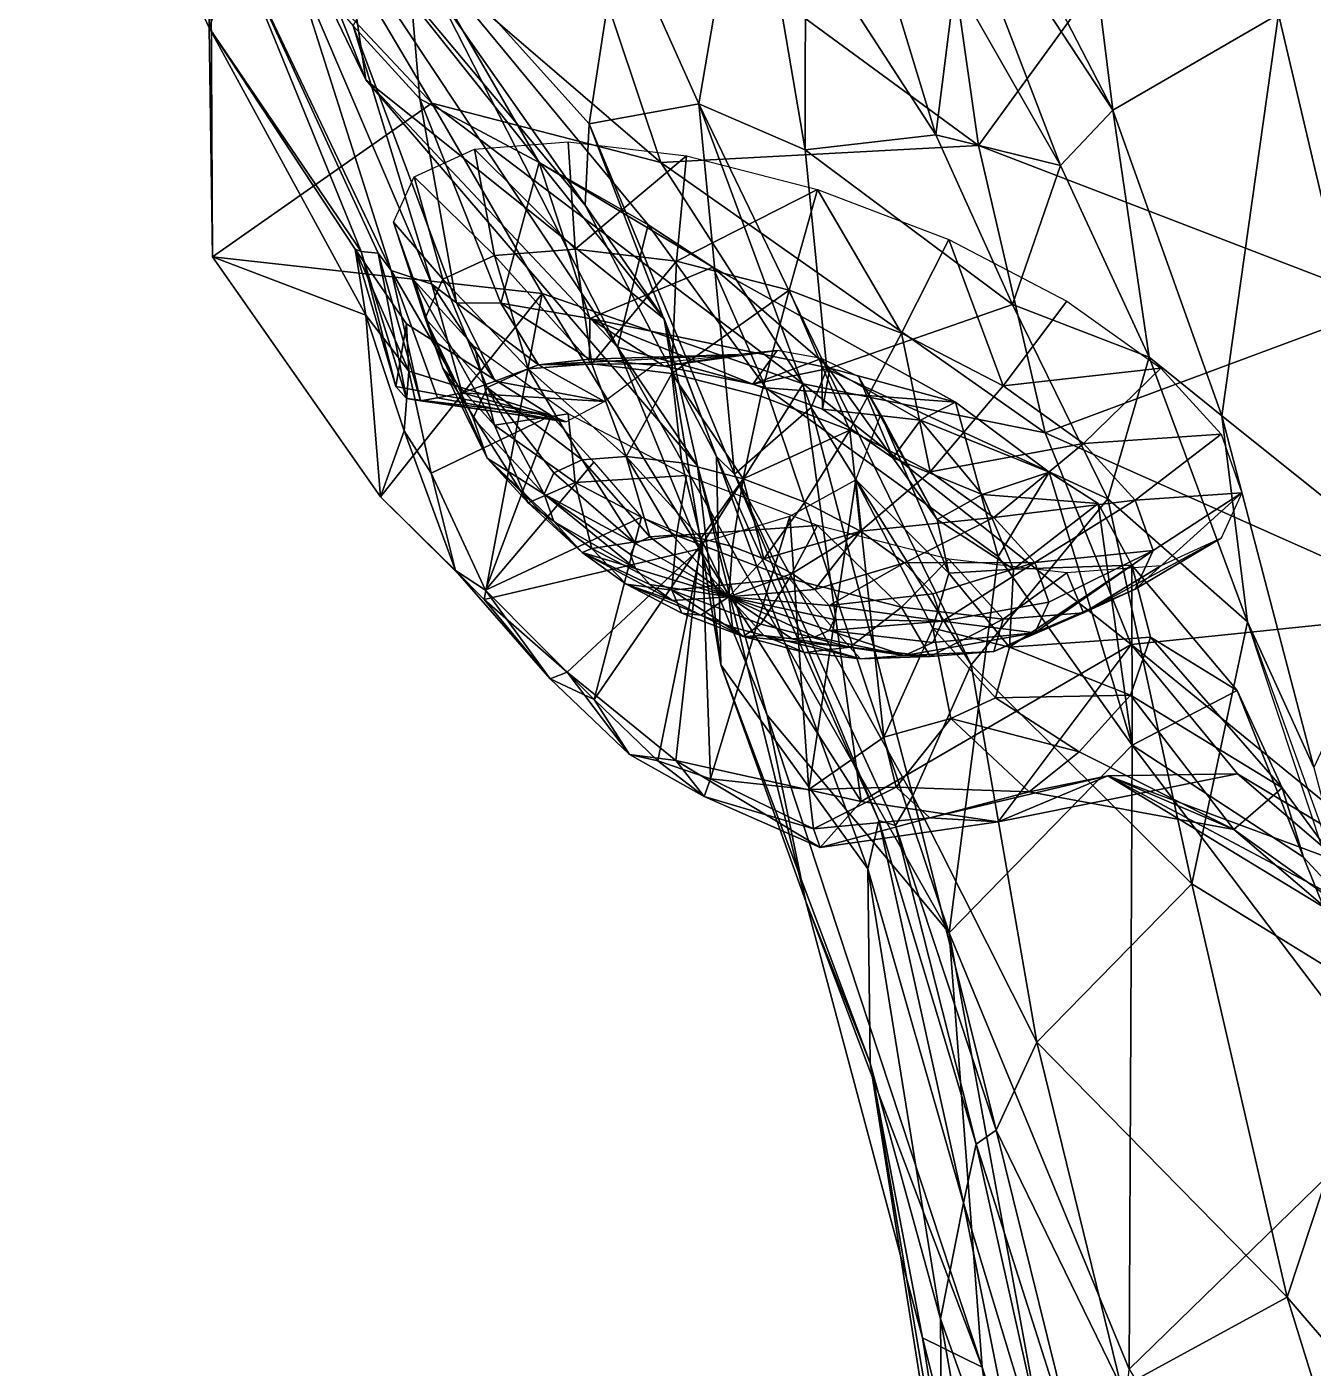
# Model space of a CAD drawing. Extents: x -0.2 to 0.2, y -0.75 to 0.89.
# Drawn here: x -0.0825 to -0.0275, y -0.6613 to -0.604 of the extents above; entities that cross this region are included whole.
import ezdxf

# ---------------------------------------------------------------- set-up
doc = ezdxf.new("R2010")
doc.units = 0
doc.layers.add('WOLF$LWO', color=1, linetype='CONTINUOUS')

msp = doc.modelspace()

# ---------------------------------------------------------------- linework, layer by layer
at = {"layer": 'WOLF$LWO'}
for points in [[(-0.077372, -0.582608, 0.746839), (-0.068006, -0.606268, 0.743496), (-0.076468, -0.588736, 0.760758)], [(-0.068006, -0.606268, 0.743496), (-0.077372, -0.582608, 0.746839), (-0.069067, -0.599161, 0.729957)], [(-0.073494, -0.600622, 0.798082), (-0.0747, -0.604051, 0.805339), (-0.082488, -0.587334, 0.809373)], [(-0.0747, -0.604051, 0.805339), (-0.074646, -0.597186, 0.833247), (-0.082488, -0.587334, 0.809373)], [(-0.076468, -0.588736, 0.760758), (-0.057266, -0.617695, 0.750511), (-0.066321, -0.599918, 0.775954)], [(-0.057266, -0.617695, 0.750511), (-0.076468, -0.588736, 0.760758), (-0.068006, -0.606268, 0.743496)], [(-0.043666, -0.596066, 0.664856), (-0.045306, -0.589759, 0.663799), (-0.036105, -0.607562, 0.663215)], [(-0.036105, -0.607562, 0.663215), (-0.045306, -0.589759, 0.663799), (-0.037568, -0.59574, 0.660207)], [(-0.044331, -0.591609, 0.877953), (-0.041838, -0.60908, 0.865542), (-0.028245, -0.590383, 0.882578)], [(-0.024221, -0.615855, 0.867676), (-0.028245, -0.590383, 0.882578), (-0.041838, -0.60908, 0.865542)], [(-0.028245, -0.590383, 0.882578), (-0.024221, -0.615855, 0.867676), (-0.011027, -0.592862, 0.886011)], [(-0.041838, -0.60908, 0.865542), (-0.044331, -0.591609, 0.877953), (-0.06015, -0.595627, 0.868235)], [(-0.074646, -0.597186, 0.833247), (-0.065189, -0.607272, 0.844766), (-0.072267, -0.595312, 0.857684)], [(-0.072267, -0.595312, 0.857684), (-0.055408, -0.6098, 0.856595), (-0.06015, -0.595627, 0.868235)], [(-0.072267, -0.595312, 0.857684), (-0.065189, -0.607272, 0.844766), (-0.055408, -0.6098, 0.856595)], [(-0.057177, -0.59972, 0.691703), (-0.058474, -0.608157, 0.701063), (-0.07023, -0.595077, 0.717136)], [(-0.069067, -0.599161, 0.729957), (-0.07023, -0.595077, 0.717136), (-0.058646, -0.611618, 0.715537)], [(-0.058474, -0.608157, 0.701063), (-0.058646, -0.611618, 0.715537), (-0.07023, -0.595077, 0.717136)], [(-0.051678, -0.594982, 0.677643), (-0.053791, -0.607296, 0.683989), (-0.057177, -0.59972, 0.691703)], [(-0.049239, -0.609258, 0.675457), (-0.053791, -0.607296, 0.683989), (-0.051678, -0.594982, 0.677643)], [(-0.049224, -0.600014, 0.673196), (-0.049239, -0.609258, 0.675457), (-0.051678, -0.594982, 0.677643)], [(-0.06015, -0.595627, 0.868235), (-0.055408, -0.6098, 0.856595), (-0.041838, -0.60908, 0.865542)], [(-0.036105, -0.607562, 0.663215), (-0.037568, -0.59574, 0.660207), (-0.029025, -0.603466, 0.658224)], [(-0.036105, -0.607562, 0.663215), (-0.038346, -0.609935, 0.668705), (-0.043666, -0.596066, 0.664856)], [(-0.042834, -0.602047, 0.66711), (-0.043666, -0.596066, 0.664856), (-0.038346, -0.609935, 0.668705)], [(-0.0747, -0.604051, 0.805339), (-0.074562, -0.613832, 0.818673), (-0.074646, -0.597186, 0.833247)], [(-0.074562, -0.613832, 0.818673), (-0.065189, -0.607272, 0.844766), (-0.074646, -0.597186, 0.833247)], [(-0.069067, -0.599161, 0.729957), (-0.055262, -0.616478, 0.726831), (-0.068006, -0.606268, 0.743496)], [(-0.058646, -0.611618, 0.715537), (-0.055262, -0.616478, 0.726831), (-0.069067, -0.599161, 0.729957)], [(-0.065708, -0.607079, 0.782267), (-0.06855, -0.603962, 0.786364), (-0.066321, -0.599918, 0.775954)], [(-0.057266, -0.617695, 0.750511), (-0.055952, -0.612458, 0.771214), (-0.066321, -0.599918, 0.775954)], [(-0.060607, -0.609806, 0.778553), (-0.066321, -0.599918, 0.775954), (-0.055952, -0.612458, 0.771214)], [(-0.060607, -0.609806, 0.778553), (-0.065708, -0.607079, 0.782267), (-0.066321, -0.599918, 0.775954)], [(-0.053791, -0.607296, 0.683989), (-0.058474, -0.608157, 0.701063), (-0.057177, -0.59972, 0.691703)], [(-0.049224, -0.600014, 0.673196), (-0.046462, -0.599397, 0.669994), (-0.04366, -0.608617, 0.672404)], [(-0.042834, -0.602047, 0.66711), (-0.04366, -0.608617, 0.672404), (-0.046462, -0.599397, 0.669994)], [(-0.04366, -0.608617, 0.672404), (-0.049239, -0.609258, 0.675457), (-0.049224, -0.600014, 0.673196)], [(-0.06821, -0.6136, 0.798592), (-0.0747, -0.604051, 0.805339), (-0.073494, -0.600622, 0.798082)], [(-0.066928, -0.614409, 0.793438), (-0.073494, -0.600622, 0.798082), (-0.071231, -0.600879, 0.791382)], [(-0.066928, -0.614409, 0.793438), (-0.067479, -0.613679, 0.796079), (-0.073494, -0.600622, 0.798082)], [(-0.067479, -0.613679, 0.796079), (-0.06821, -0.6136, 0.798592), (-0.073494, -0.600622, 0.798082)], [(-0.065187, -0.615003, 0.790996), (-0.071231, -0.600879, 0.791382), (-0.06855, -0.603962, 0.786364)], [(-0.065187, -0.615003, 0.790996), (-0.066928, -0.614409, 0.793438), (-0.071231, -0.600879, 0.791382)], [(-0.042834, -0.602047, 0.66711), (-0.038346, -0.609935, 0.668705), (-0.04366, -0.608617, 0.672404)], [(-0.029025, -0.603466, 0.658224), (-0.023092, -0.602562, 0.656751), (-0.023493, -0.626989, 0.656845)], [(-0.036105, -0.607562, 0.663215), (-0.029025, -0.603466, 0.658224), (-0.031446, -0.620619, 0.663731)], [(-0.023493, -0.626989, 0.656845), (-0.031446, -0.620619, 0.663731), (-0.029025, -0.603466, 0.658224)], [(-0.06821, -0.6136, 0.798592), (-0.068468, -0.613509, 0.80161), (-0.0747, -0.604051, 0.805339)], [(-0.068468, -0.613509, 0.80161), (-0.068012, -0.616328, 0.804642), (-0.0747, -0.604051, 0.805339)], [(-0.068012, -0.616328, 0.804642), (-0.074562, -0.613832, 0.818673), (-0.0747, -0.604051, 0.805339)], [(-0.064142, -0.615794, 0.78805), (-0.06855, -0.603962, 0.786364), (-0.065708, -0.607079, 0.782267)], [(-0.064142, -0.615794, 0.78805), (-0.065187, -0.615003, 0.790996), (-0.06855, -0.603962, 0.786364)], [(-0.068006, -0.606268, 0.743496), (-0.053839, -0.622755, 0.73606), (-0.057266, -0.617695, 0.750511)], [(-0.053839, -0.622755, 0.73606), (-0.068006, -0.606268, 0.743496), (-0.055262, -0.616478, 0.726831)], [(-0.065189, -0.607272, 0.844766), (-0.074562, -0.613832, 0.818673), (-0.060478, -0.6154, 0.838748)], [(-0.062249, -0.615806, 0.78506), (-0.065708, -0.607079, 0.782267), (-0.060607, -0.609806, 0.778553)], [(-0.062249, -0.615806, 0.78506), (-0.064142, -0.615794, 0.78805), (-0.065708, -0.607079, 0.782267)], [(-0.065189, -0.607272, 0.844766), (-0.060478, -0.6154, 0.838748), (-0.049326, -0.61925, 0.84453)], [(-0.065189, -0.607272, 0.844766), (-0.049326, -0.61925, 0.84453), (-0.055408, -0.6098, 0.856595)], [(-0.058474, -0.608157, 0.701063), (-0.053791, -0.607296, 0.683989), (-0.052267, -0.623114, 0.690822)], [(-0.052267, -0.623114, 0.690822), (-0.053791, -0.607296, 0.683989), (-0.048985, -0.620275, 0.682075)], [(-0.053791, -0.607296, 0.683989), (-0.048326, -0.618632, 0.674039), (-0.048985, -0.620275, 0.682075)], [(-0.053791, -0.607296, 0.683989), (-0.049239, -0.609258, 0.675457), (-0.048326, -0.618632, 0.674039)], [(-0.038346, -0.609935, 0.668705), (-0.036105, -0.607562, 0.663215), (-0.034551, -0.618124, 0.668814)], [(-0.031446, -0.620619, 0.663731), (-0.034551, -0.618124, 0.668814), (-0.036105, -0.607562, 0.663215)], [(-0.058646, -0.611618, 0.715537), (-0.058474, -0.608157, 0.701063), (-0.05303, -0.62236, 0.705512)], [(-0.05303, -0.62236, 0.705512), (-0.058474, -0.608157, 0.701063), (-0.052267, -0.623114, 0.690822)], [(-0.05936, -0.608925, 0.786447), (-0.059068, -0.613511, 0.786966), (-0.063368, -0.609233, 0.790894)], [(-0.059068, -0.613511, 0.786966), (-0.05936, -0.608925, 0.786447), (-0.05431, -0.609517, 0.783272)], [(-0.038987, -0.621354, 0.852587), (-0.041838, -0.60908, 0.865542), (-0.055408, -0.6098, 0.856595)], [(-0.049239, -0.609258, 0.675457), (-0.04366, -0.608617, 0.672404), (-0.040384, -0.615874, 0.670245)], [(-0.038346, -0.609935, 0.668705), (-0.040384, -0.615874, 0.670245), (-0.04366, -0.608617, 0.672404)], [(-0.041838, -0.60908, 0.865542), (-0.038987, -0.621354, 0.852587), (-0.024221, -0.615855, 0.867676)], [(-0.063368, -0.609233, 0.790894), (-0.062507, -0.613776, 0.790782), (-0.065941, -0.610412, 0.796178)], [(-0.062507, -0.613776, 0.790782), (-0.063368, -0.609233, 0.790894), (-0.059068, -0.613511, 0.786966)], [(-0.054734, -0.61402, 0.784242), (-0.059068, -0.613511, 0.786966), (-0.05431, -0.609517, 0.783272)], [(-0.05431, -0.609517, 0.783272), (-0.048712, -0.610953, 0.781681), (-0.054734, -0.61402, 0.784242)], [(-0.048326, -0.618632, 0.674039), (-0.049239, -0.609258, 0.675457), (-0.040384, -0.615874, 0.670245)], [(-0.058444, -0.616464, 0.782974), (-0.062249, -0.615806, 0.78506), (-0.060607, -0.609806, 0.778553)], [(-0.058444, -0.616464, 0.782974), (-0.060607, -0.609806, 0.778553), (-0.053195, -0.614269, 0.774567)], [(-0.053195, -0.614269, 0.774567), (-0.060607, -0.609806, 0.778553), (-0.055952, -0.612458, 0.771214)], [(-0.055408, -0.6098, 0.856595), (-0.049326, -0.61925, 0.84453), (-0.038987, -0.621354, 0.852587)], [(-0.038346, -0.609935, 0.668705), (-0.034551, -0.618124, 0.668814), (-0.040384, -0.615874, 0.670245)], [(-0.065941, -0.610412, 0.796178), (-0.064715, -0.614788, 0.795316), (-0.066828, -0.612347, 0.801782)], [(-0.064715, -0.614788, 0.795316), (-0.065941, -0.610412, 0.796178), (-0.062507, -0.613776, 0.790782)], [(-0.04993, -0.615252, 0.782876), (-0.054734, -0.61402, 0.784242), (-0.048712, -0.610953, 0.781681)], [(-0.04993, -0.615252, 0.782876), (-0.048712, -0.610953, 0.781681), (-0.045127, -0.617087, 0.783003)], [(-0.043114, -0.613092, 0.781828), (-0.045127, -0.617087, 0.783003), (-0.048712, -0.610953, 0.781681)], [(-0.055262, -0.616478, 0.726831), (-0.058646, -0.611618, 0.715537), (-0.05303, -0.62236, 0.705512)], [(-0.065476, -0.616448, 0.800125), (-0.064715, -0.618594, 0.804738), (-0.066828, -0.612347, 0.801782)], [(-0.064715, -0.618594, 0.804738), (-0.065941, -0.614848, 0.807157), (-0.066828, -0.612347, 0.801782)], [(-0.065476, -0.616448, 0.800125), (-0.066828, -0.612347, 0.801782), (-0.064715, -0.614788, 0.795316)], [(-0.057266, -0.617695, 0.750511), (-0.05093, -0.619422, 0.765003), (-0.055952, -0.612458, 0.771214)], [(-0.055952, -0.612458, 0.771214), (-0.05093, -0.619422, 0.765003), (-0.053195, -0.614269, 0.774567)], [(-0.045127, -0.617087, 0.783003), (-0.043114, -0.613092, 0.781828), (-0.040793, -0.619345, 0.784609)], [(-0.038064, -0.615724, 0.7837), (-0.040793, -0.619345, 0.784609), (-0.043114, -0.613092, 0.781828)], [(-0.066728, -0.619366, 0.79912), (-0.068468, -0.613509, 0.80161), (-0.06821, -0.6136, 0.798592)], [(-0.066728, -0.619366, 0.79912), (-0.066272, -0.616701, 0.802153), (-0.068468, -0.613509, 0.80161)], [(-0.066272, -0.616701, 0.802153), (-0.066173, -0.618719, 0.803065), (-0.068468, -0.613509, 0.80161)], [(-0.066173, -0.618719, 0.803065), (-0.068012, -0.616328, 0.804642), (-0.068468, -0.613509, 0.80161)], [(-0.066274, -0.61989, 0.797387), (-0.06821, -0.6136, 0.798592), (-0.067479, -0.613679, 0.796079)], [(-0.066274, -0.61989, 0.797387), (-0.066728, -0.619366, 0.79912), (-0.06821, -0.6136, 0.798592)], [(-0.059068, -0.613511, 0.786966), (-0.058362, -0.618407, 0.787987), (-0.062507, -0.613776, 0.790782)], [(-0.058362, -0.618407, 0.787987), (-0.059068, -0.613511, 0.786966), (-0.054734, -0.61402, 0.784242)], [(-0.074562, -0.613832, 0.818673), (-0.068012, -0.616328, 0.804642), (-0.067381, -0.624078, 0.819697)], [(-0.067381, -0.624078, 0.819697), (-0.060478, -0.6154, 0.838748), (-0.074562, -0.613832, 0.818673)], [(-0.065678, -0.619983, 0.795781), (-0.067479, -0.613679, 0.796079), (-0.066928, -0.614409, 0.793438)], [(-0.065678, -0.619983, 0.795781), (-0.066274, -0.61989, 0.797387), (-0.067479, -0.613679, 0.796079)], [(-0.062507, -0.613776, 0.790782), (-0.061082, -0.618616, 0.791005), (-0.064715, -0.614788, 0.795316)], [(-0.061082, -0.618616, 0.791005), (-0.062507, -0.613776, 0.790782), (-0.058362, -0.618407, 0.787987)], [(-0.054935, -0.618809, 0.785832), (-0.058362, -0.618407, 0.787987), (-0.054734, -0.61402, 0.784242)], [(-0.054935, -0.618809, 0.785832), (-0.054734, -0.61402, 0.784242), (-0.04993, -0.615252, 0.782876)], [(-0.063895, -0.619648, 0.793244), (-0.066928, -0.614409, 0.793438), (-0.065187, -0.615003, 0.790996)], [(-0.063895, -0.619648, 0.793244), (-0.064946, -0.619851, 0.794565), (-0.066928, -0.614409, 0.793438)], [(-0.064946, -0.619851, 0.794565), (-0.065678, -0.619983, 0.795781), (-0.066928, -0.614409, 0.793438)], [(-0.064715, -0.614788, 0.795316), (-0.062829, -0.619416, 0.794592), (-0.065476, -0.616448, 0.800125)], [(-0.062829, -0.619416, 0.794592), (-0.064715, -0.614788, 0.795316), (-0.061082, -0.618616, 0.791005)], [(-0.048194, -0.618585, 0.780861), (-0.058444, -0.616464, 0.782974), (-0.053195, -0.614269, 0.774567)], [(-0.053195, -0.614269, 0.774567), (-0.04282, -0.620044, 0.773078), (-0.048194, -0.618585, 0.780861)], [(-0.04282, -0.620044, 0.773078), (-0.053195, -0.614269, 0.774567), (-0.05093, -0.619422, 0.765003)], [(-0.064715, -0.618594, 0.804738), (-0.062507, -0.621016, 0.808702), (-0.065941, -0.614848, 0.807157)], [(-0.062507, -0.621016, 0.808702), (-0.063368, -0.61767, 0.811777), (-0.065941, -0.614848, 0.807157)], [(-0.062481, -0.619138, 0.791657), (-0.065187, -0.615003, 0.790996), (-0.064142, -0.615794, 0.78805)], [(-0.062481, -0.619138, 0.791657), (-0.063895, -0.619648, 0.793244), (-0.065187, -0.615003, 0.790996)], [(-0.051135, -0.619784, 0.784752), (-0.054935, -0.618809, 0.785832), (-0.04993, -0.615252, 0.782876)], [(-0.051135, -0.619784, 0.784752), (-0.04993, -0.615252, 0.782876), (-0.047336, -0.621235, 0.784852)], [(-0.045127, -0.617087, 0.783003), (-0.047336, -0.621235, 0.784852), (-0.04993, -0.615252, 0.782876)], [(-0.062958, -0.628474, 0.817815), (-0.060478, -0.6154, 0.838748), (-0.067381, -0.624078, 0.819697)], [(-0.060633, -0.618445, 0.790153), (-0.064142, -0.615794, 0.78805), (-0.062249, -0.615806, 0.78506)], [(-0.060633, -0.618445, 0.790153), (-0.062481, -0.619138, 0.791657), (-0.064142, -0.615794, 0.78805)], [(-0.060478, -0.6154, 0.838748), (-0.062958, -0.628474, 0.817815), (-0.053759, -0.626309, 0.831062)], [(-0.058449, -0.618197, 0.788888), (-0.062249, -0.615806, 0.78506), (-0.058444, -0.616464, 0.782974)], [(-0.058449, -0.618197, 0.788888), (-0.060633, -0.618445, 0.790153), (-0.062249, -0.615806, 0.78506)], [(-0.060478, -0.6154, 0.838748), (-0.053759, -0.626309, 0.831062), (-0.049326, -0.61925, 0.84453)], [(-0.036314, -0.624163, 0.671471), (-0.048326, -0.618632, 0.674039), (-0.040384, -0.615874, 0.670245)], [(-0.040793, -0.619345, 0.784609), (-0.038064, -0.615724, 0.7837), (-0.034056, -0.618591, 0.787113)], [(-0.034551, -0.618124, 0.668814), (-0.036314, -0.624163, 0.671471), (-0.040384, -0.615874, 0.670245)], [(-0.021818, -0.629003, 0.851428), (-0.024221, -0.615855, 0.867676), (-0.038987, -0.621354, 0.852587)], [(-0.066367, -0.621263, 0.80466), (-0.067381, -0.624078, 0.819697), (-0.068012, -0.616328, 0.804642)], [(-0.068012, -0.616328, 0.804642), (-0.066173, -0.618719, 0.803065), (-0.066367, -0.621263, 0.80466)], [(-0.06343, -0.62073, 0.798395), (-0.062829, -0.622427, 0.802043), (-0.065476, -0.616448, 0.800125)], [(-0.062829, -0.622427, 0.802043), (-0.064715, -0.618594, 0.804738), (-0.065476, -0.616448, 0.800125)], [(-0.06343, -0.62073, 0.798395), (-0.065476, -0.616448, 0.800125), (-0.062829, -0.619416, 0.794592)], [(-0.055272, -0.618503, 0.788033), (-0.058449, -0.618197, 0.788888), (-0.058444, -0.616464, 0.782974)], [(-0.051482, -0.619277, 0.787545), (-0.058444, -0.616464, 0.782974), (-0.048194, -0.618585, 0.780861)], [(-0.051482, -0.619277, 0.787545), (-0.055272, -0.618503, 0.788033), (-0.058444, -0.616464, 0.782974)], [(-0.053839, -0.622755, 0.73606), (-0.055262, -0.616478, 0.726831), (-0.052846, -0.631255, 0.717954)], [(-0.052846, -0.631255, 0.717954), (-0.055262, -0.616478, 0.726831), (-0.05303, -0.62236, 0.705512)], [(-0.066272, -0.616701, 0.802153), (-0.066728, -0.619366, 0.79912), (-0.060098, -0.620615, 0.798668)], [(-0.066173, -0.618719, 0.803065), (-0.066272, -0.616701, 0.802153), (-0.060098, -0.620615, 0.798668)], [(-0.047336, -0.621235, 0.784852), (-0.045127, -0.617087, 0.783003), (-0.043908, -0.623021, 0.786123)], [(-0.040793, -0.619345, 0.784609), (-0.043908, -0.623021, 0.786123), (-0.045127, -0.617087, 0.783003)], [(-0.063368, -0.61767, 0.811777), (-0.062507, -0.621016, 0.808702), (-0.05936, -0.620538, 0.81519)], [(-0.055626, -0.618394, 0.794454), (-0.060633, -0.618445, 0.790153), (-0.0521, -0.61801, 0.794234)], [(-0.060633, -0.618445, 0.790153), (-0.058449, -0.618197, 0.788888), (-0.0521, -0.61801, 0.794234)], [(-0.058449, -0.618197, 0.788888), (-0.055272, -0.618503, 0.788033), (-0.0521, -0.61801, 0.794234)], [(-0.05093, -0.619422, 0.765003), (-0.057266, -0.617695, 0.750511), (-0.0431, -0.642705, 0.75507)], [(-0.057266, -0.617695, 0.750511), (-0.050868, -0.633416, 0.74244), (-0.0431, -0.642705, 0.75507)], [(-0.050868, -0.633416, 0.74244), (-0.057266, -0.617695, 0.750511), (-0.053839, -0.622755, 0.73606)], [(-0.055272, -0.618503, 0.788033), (-0.051482, -0.619277, 0.787545), (-0.050438, -0.617839, 0.794173)], [(-0.050438, -0.617839, 0.794173), (-0.0521, -0.61801, 0.794234), (-0.055272, -0.618503, 0.788033)], [(-0.048553, -0.618177, 0.794311), (-0.050438, -0.617839, 0.794173), (-0.051482, -0.619277, 0.787545)], [(-0.051482, -0.619277, 0.787545), (-0.048508, -0.620339, 0.787264), (-0.048553, -0.618177, 0.794311)], [(-0.046946, -0.618955, 0.794646), (-0.048553, -0.618177, 0.794311), (-0.0455, -0.622421, 0.787827)], [(-0.048508, -0.620339, 0.787264), (-0.0455, -0.622421, 0.787827), (-0.048553, -0.618177, 0.794311)], [(-0.034551, -0.618124, 0.668814), (-0.030349, -0.629425, 0.669174), (-0.036314, -0.624163, 0.671471)], [(-0.034551, -0.618124, 0.668814), (-0.031446, -0.620619, 0.663731), (-0.030349, -0.629425, 0.669174)], [(-0.065216, -0.623067, 0.802378), (-0.066367, -0.621263, 0.80466), (-0.066173, -0.618719, 0.803065)], [(-0.065216, -0.623067, 0.802378), (-0.066173, -0.618719, 0.803065), (-0.060098, -0.620615, 0.798668)], [(-0.062829, -0.622427, 0.802043), (-0.061082, -0.624343, 0.805179), (-0.064715, -0.618594, 0.804738)], [(-0.061082, -0.624343, 0.805179), (-0.062507, -0.621016, 0.808702), (-0.064715, -0.618594, 0.804738)], [(-0.061082, -0.618616, 0.791005), (-0.058771, -0.622504, 0.791974), (-0.062829, -0.619416, 0.794592)], [(-0.062481, -0.619138, 0.791657), (-0.060633, -0.618445, 0.790153), (-0.05781, -0.620018, 0.795139)], [(-0.058362, -0.618407, 0.787987), (-0.056889, -0.622359, 0.789885), (-0.061082, -0.618616, 0.791005)], [(-0.058771, -0.622504, 0.791974), (-0.061082, -0.618616, 0.791005), (-0.056889, -0.622359, 0.789885)], [(-0.055626, -0.618394, 0.794454), (-0.05781, -0.620018, 0.795139), (-0.060633, -0.618445, 0.790153)], [(-0.056889, -0.622359, 0.789885), (-0.058362, -0.618407, 0.787987), (-0.054935, -0.618809, 0.785832)], [(-0.054517, -0.622637, 0.788394), (-0.056889, -0.622359, 0.789885), (-0.054935, -0.618809, 0.785832)], [(-0.051135, -0.619784, 0.784752), (-0.051888, -0.623312, 0.787647), (-0.054935, -0.618809, 0.785832)], [(-0.054517, -0.622637, 0.788394), (-0.054935, -0.618809, 0.785832), (-0.051888, -0.623312, 0.787647)], [(-0.048508, -0.620339, 0.787264), (-0.051482, -0.619277, 0.787545), (-0.048194, -0.618585, 0.780861)], [(-0.048326, -0.618632, 0.674039), (-0.042155, -0.631259, 0.673945), (-0.048985, -0.620275, 0.682075)], [(-0.048194, -0.618585, 0.780861), (-0.044315, -0.620814, 0.781267), (-0.048508, -0.620339, 0.787264)], [(-0.036314, -0.624163, 0.671471), (-0.042155, -0.631259, 0.673945), (-0.048326, -0.618632, 0.674039)], [(-0.044315, -0.620814, 0.781267), (-0.048194, -0.618585, 0.780861), (-0.04282, -0.620044, 0.773078)], [(-0.037354, -0.621806, 0.787538), (-0.040793, -0.619345, 0.784609), (-0.034056, -0.618591, 0.787113)], [(-0.037354, -0.621806, 0.787538), (-0.034056, -0.618591, 0.787113), (-0.031483, -0.621413, 0.791733)], [(-0.066728, -0.619366, 0.79912), (-0.066274, -0.61989, 0.797387), (-0.060098, -0.620615, 0.798668)], [(-0.063895, -0.619648, 0.793244), (-0.062481, -0.619138, 0.791657), (-0.05781, -0.620018, 0.795139)], [(-0.046852, -0.637096, 0.822982), (-0.049326, -0.61925, 0.84453), (-0.053759, -0.626309, 0.831062)], [(-0.035322, -0.630397, 0.838171), (-0.038987, -0.621354, 0.852587), (-0.049326, -0.61925, 0.84453)], [(-0.049326, -0.61925, 0.84453), (-0.046852, -0.637096, 0.822982), (-0.035322, -0.630397, 0.838171)], [(-0.046011, -0.62056, 0.795435), (-0.046946, -0.618955, 0.794646), (-0.043602, -0.625051, 0.790801)], [(-0.0455, -0.622421, 0.787827), (-0.043602, -0.625051, 0.790801), (-0.046946, -0.618955, 0.794646)], [(-0.043908, -0.623021, 0.786123), (-0.040793, -0.619345, 0.784609), (-0.037354, -0.621806, 0.787538)], [(-0.060098, -0.620615, 0.798668), (-0.066274, -0.61989, 0.797387), (-0.059453, -0.620878, 0.796646)], [(-0.066274, -0.61989, 0.797387), (-0.065678, -0.619983, 0.795781), (-0.059453, -0.620878, 0.796646)], [(-0.065678, -0.619983, 0.795781), (-0.064946, -0.619851, 0.794565), (-0.059453, -0.620878, 0.796646)], [(-0.064946, -0.619851, 0.794565), (-0.063895, -0.619648, 0.793244), (-0.059453, -0.620878, 0.796646)], [(-0.05781, -0.620018, 0.795139), (-0.059453, -0.620878, 0.796646), (-0.063895, -0.619648, 0.793244)], [(-0.060396, -0.623966, 0.797088), (-0.06343, -0.62073, 0.798395), (-0.062829, -0.619416, 0.794592)], [(-0.05998, -0.623057, 0.794456), (-0.062829, -0.619416, 0.794592), (-0.058771, -0.622504, 0.791974)], [(-0.05998, -0.623057, 0.794456), (-0.060396, -0.623966, 0.797088), (-0.062829, -0.619416, 0.794592)], [(-0.051888, -0.623312, 0.787647), (-0.051135, -0.619784, 0.784752), (-0.047336, -0.621235, 0.784852)], [(-0.05093, -0.619422, 0.765003), (-0.0431, -0.642705, 0.75507), (-0.041006, -0.626632, 0.767664)], [(-0.05093, -0.619422, 0.765003), (-0.041006, -0.626632, 0.767664), (-0.04282, -0.620044, 0.773078)], [(-0.059068, -0.623476, 0.811631), (-0.05936, -0.620538, 0.81519), (-0.062507, -0.621016, 0.808702)], [(-0.05936, -0.620538, 0.81519), (-0.059068, -0.623476, 0.811631), (-0.05431, -0.623169, 0.817062)], [(-0.044647, -0.636858, 0.673965), (-0.052267, -0.623114, 0.690822), (-0.048985, -0.620275, 0.682075)], [(-0.042155, -0.631259, 0.673945), (-0.044647, -0.636858, 0.673965), (-0.048985, -0.620275, 0.682075)], [(-0.0455, -0.622421, 0.787827), (-0.048508, -0.620339, 0.787264), (-0.044315, -0.620814, 0.781267)], [(-0.04282, -0.620044, 0.773078), (-0.038826, -0.623024, 0.77546), (-0.044315, -0.620814, 0.781267)], [(-0.038826, -0.623024, 0.77546), (-0.04282, -0.620044, 0.773078), (-0.041006, -0.626632, 0.767664)], [(-0.062895, -0.628068, 0.802258), (-0.065216, -0.623067, 0.802378), (-0.060098, -0.620615, 0.798668)], [(-0.06343, -0.62073, 0.798395), (-0.060396, -0.623966, 0.797088), (-0.062829, -0.622427, 0.802043)], [(-0.058266, -0.622607, 0.799598), (-0.062895, -0.628068, 0.802258), (-0.060098, -0.620615, 0.798668)], [(-0.062507, -0.621016, 0.808702), (-0.061082, -0.624343, 0.805179), (-0.059068, -0.623476, 0.811631)], [(-0.047082, -0.623364, 0.796703), (-0.046011, -0.62056, 0.795435), (-0.043104, -0.627343, 0.793053)], [(-0.043602, -0.625051, 0.790801), (-0.043104, -0.627343, 0.793053), (-0.046011, -0.62056, 0.795435)], [(-0.044315, -0.620814, 0.781267), (-0.041686, -0.623991, 0.783507), (-0.0455, -0.622421, 0.787827)], [(-0.041686, -0.623991, 0.783507), (-0.044315, -0.620814, 0.781267), (-0.038826, -0.623024, 0.77546)], [(-0.031446, -0.620619, 0.663731), (-0.023493, -0.626989, 0.656845), (-0.027512, -0.63564, 0.663861)], [(-0.027512, -0.63564, 0.663861), (-0.030349, -0.629425, 0.669174), (-0.031446, -0.620619, 0.663731)], [(-0.064183, -0.627227, 0.804216), (-0.067381, -0.624078, 0.819697), (-0.066367, -0.621263, 0.80466)], [(-0.066367, -0.621263, 0.80466), (-0.065216, -0.623067, 0.802378), (-0.064183, -0.627227, 0.804216)], [(-0.049259, -0.624316, 0.787716), (-0.051888, -0.623312, 0.787647), (-0.047336, -0.621235, 0.784852)], [(-0.049259, -0.624316, 0.787716), (-0.047336, -0.621235, 0.784852), (-0.046887, -0.625552, 0.788595)], [(-0.043908, -0.623021, 0.786123), (-0.046887, -0.625552, 0.788595), (-0.047336, -0.621235, 0.784852)], [(-0.038987, -0.621354, 0.852587), (-0.035322, -0.630397, 0.838171), (-0.021818, -0.629003, 0.851428)], [(-0.035146, -0.624228, 0.791502), (-0.037354, -0.621806, 0.787538), (-0.031483, -0.621413, 0.791733)], [(-0.035146, -0.624228, 0.791502), (-0.031483, -0.621413, 0.791733), (-0.030596, -0.623914, 0.797109)], [(-0.041188, -0.624967, 0.788439), (-0.043908, -0.623021, 0.786123), (-0.037354, -0.621806, 0.787538)], [(-0.041188, -0.624967, 0.788439), (-0.037354, -0.621806, 0.787538), (-0.035146, -0.624228, 0.791502)], [(-0.058266, -0.622607, 0.799598), (-0.05624, -0.624955, 0.799993), (-0.062895, -0.628068, 0.802258)], [(-0.05998, -0.625141, 0.799612), (-0.062829, -0.622427, 0.802043), (-0.060396, -0.623966, 0.797088)], [(-0.05998, -0.625141, 0.799612), (-0.058771, -0.626466, 0.801782), (-0.062829, -0.622427, 0.802043)], [(-0.058771, -0.626466, 0.801782), (-0.061082, -0.624343, 0.805179), (-0.062829, -0.622427, 0.802043)], [(-0.056489, -0.626082, 0.7947), (-0.05998, -0.623057, 0.794456), (-0.058771, -0.622504, 0.791974)], [(-0.055872, -0.625799, 0.793431), (-0.058771, -0.622504, 0.791974), (-0.056889, -0.622359, 0.789885)], [(-0.055872, -0.625799, 0.793431), (-0.056489, -0.626082, 0.7947), (-0.058771, -0.622504, 0.791974)], [(-0.054517, -0.622637, 0.788394), (-0.053697, -0.625867, 0.791601), (-0.056889, -0.622359, 0.789885)], [(-0.05491, -0.625725, 0.792363), (-0.056889, -0.622359, 0.789885), (-0.053697, -0.625867, 0.791601)], [(-0.05491, -0.625725, 0.792363), (-0.055872, -0.625799, 0.793431), (-0.056889, -0.622359, 0.789885)], [(-0.054517, -0.622637, 0.788394), (-0.051888, -0.623312, 0.787647), (-0.053697, -0.625867, 0.791601)], [(-0.053839, -0.622755, 0.73606), (-0.052846, -0.631255, 0.717954), (-0.049221, -0.641366, 0.72421)], [(-0.053839, -0.622755, 0.73606), (-0.049221, -0.641366, 0.72421), (-0.050868, -0.633416, 0.74244)], [(-0.04657, -0.639976, 0.698128), (-0.052846, -0.631255, 0.717954), (-0.05303, -0.62236, 0.705512)], [(-0.046091, -0.637904, 0.691291), (-0.05303, -0.62236, 0.705512), (-0.052267, -0.623114, 0.690822)], [(-0.046091, -0.637904, 0.691291), (-0.04657, -0.639976, 0.698128), (-0.05303, -0.62236, 0.705512)], [(-0.043602, -0.625051, 0.790801), (-0.0455, -0.622421, 0.787827), (-0.041686, -0.623991, 0.783507)], [(-0.062895, -0.628068, 0.802258), (-0.064183, -0.627227, 0.804216), (-0.065216, -0.623067, 0.802378)], [(-0.05998, -0.623057, 0.794456), (-0.056489, -0.626082, 0.7947), (-0.060396, -0.623966, 0.797088)], [(-0.054734, -0.625735, 0.813237), (-0.05431, -0.623169, 0.817062), (-0.059068, -0.623476, 0.811631)], [(-0.05431, -0.623169, 0.817062), (-0.054734, -0.625735, 0.813237), (-0.048712, -0.625308, 0.81721)], [(-0.052353, -0.626212, 0.791219), (-0.053697, -0.625867, 0.791601), (-0.051888, -0.623312, 0.787647)], [(-0.052353, -0.626212, 0.791219), (-0.051888, -0.623312, 0.787647), (-0.051009, -0.626726, 0.791255)], [(-0.045392, -0.638129, 0.681588), (-0.046091, -0.637904, 0.691291), (-0.052267, -0.623114, 0.690822)], [(-0.044647, -0.636858, 0.673965), (-0.045392, -0.638129, 0.681588), (-0.052267, -0.623114, 0.690822)], [(-0.049259, -0.624316, 0.787716), (-0.051009, -0.626726, 0.791255), (-0.051888, -0.623312, 0.787647)], [(-0.049902, -0.624916, 0.798755), (-0.047082, -0.623364, 0.796703), (-0.049092, -0.63659, 0.802284)], [(-0.045883, -0.634352, 0.79822), (-0.049092, -0.63659, 0.802284), (-0.047082, -0.623364, 0.796703)], [(-0.043104, -0.627343, 0.793053), (-0.043796, -0.629694, 0.795001), (-0.047082, -0.623364, 0.796703)], [(-0.043796, -0.629694, 0.795001), (-0.045883, -0.634352, 0.79822), (-0.047082, -0.623364, 0.796703)], [(-0.046887, -0.625552, 0.788595), (-0.043908, -0.623021, 0.786123), (-0.041188, -0.624967, 0.788439)], [(-0.038826, -0.623024, 0.77546), (-0.036729, -0.624363, 0.779178), (-0.041686, -0.623991, 0.783507)], [(-0.041006, -0.626632, 0.767664), (-0.035272, -0.634694, 0.768429), (-0.038826, -0.623024, 0.77546)], [(-0.036729, -0.624363, 0.779178), (-0.038826, -0.623024, 0.77546), (-0.035272, -0.634694, 0.768429)], [(-0.058362, -0.626289, 0.807496), (-0.059068, -0.623476, 0.811631), (-0.061082, -0.624343, 0.805179)], [(-0.056702, -0.626547, 0.796045), (-0.056489, -0.627147, 0.797335), (-0.060396, -0.623966, 0.797088)], [(-0.056489, -0.627147, 0.797335), (-0.05998, -0.625141, 0.799612), (-0.060396, -0.623966, 0.797088)], [(-0.056702, -0.626547, 0.796045), (-0.060396, -0.623966, 0.797088), (-0.056489, -0.626082, 0.7947)], [(-0.059068, -0.623476, 0.811631), (-0.058362, -0.626289, 0.807496), (-0.054734, -0.625735, 0.813237)], [(-0.041686, -0.623991, 0.783507), (-0.040341, -0.627167, 0.787259), (-0.043602, -0.625051, 0.790801)], [(-0.040341, -0.627167, 0.787259), (-0.041686, -0.623991, 0.783507), (-0.036729, -0.624363, 0.779178)], [(-0.031483, -0.625849, 0.802712), (-0.035146, -0.628034, 0.800924), (-0.030596, -0.623914, 0.797109)], [(-0.034385, -0.626374, 0.796115), (-0.030596, -0.623914, 0.797109), (-0.035146, -0.628034, 0.800924)], [(-0.034385, -0.626374, 0.796115), (-0.035146, -0.624228, 0.791502), (-0.030596, -0.623914, 0.797109)], [(-0.067381, -0.624078, 0.819697), (-0.064183, -0.627227, 0.804216), (-0.062958, -0.628474, 0.817815)], [(-0.061082, -0.624343, 0.805179), (-0.058771, -0.626466, 0.801782), (-0.058362, -0.626289, 0.807496)], [(-0.051009, -0.626726, 0.791255), (-0.049259, -0.624316, 0.787716), (-0.046887, -0.625552, 0.788595)], [(-0.036314, -0.624163, 0.671471), (-0.032725, -0.640612, 0.668987), (-0.042155, -0.631259, 0.673945)], [(-0.039441, -0.626883, 0.791575), (-0.041188, -0.624967, 0.788439), (-0.035146, -0.624228, 0.791502)], [(-0.036729, -0.624363, 0.779178), (-0.035294, -0.626999, 0.783301), (-0.040341, -0.627167, 0.787259)], [(-0.039441, -0.626883, 0.791575), (-0.035146, -0.624228, 0.791502), (-0.034385, -0.626374, 0.796115)], [(-0.035294, -0.626999, 0.783301), (-0.036729, -0.624363, 0.779178), (-0.035272, -0.634694, 0.768429)], [(-0.036314, -0.624163, 0.671471), (-0.030349, -0.629425, 0.669174), (-0.032725, -0.640612, 0.668987)], [(-0.05825, -0.632747, 0.802889), (-0.062895, -0.628068, 0.802258), (-0.05624, -0.624955, 0.799993)], [(-0.05624, -0.624955, 0.799993), (-0.053649, -0.62604, 0.800003), (-0.05825, -0.632747, 0.802889)], [(-0.053649, -0.62604, 0.800003), (-0.049902, -0.624916, 0.798755), (-0.053286, -0.636135, 0.803733)], [(-0.049092, -0.63659, 0.802284), (-0.053286, -0.636135, 0.803733), (-0.049902, -0.624916, 0.798755)], [(-0.045005, -0.626899, 0.790198), (-0.046887, -0.625552, 0.788595), (-0.041188, -0.624967, 0.788439)], [(-0.045005, -0.626899, 0.790198), (-0.041188, -0.624967, 0.788439), (-0.039441, -0.626883, 0.791575)], [(-0.043104, -0.627343, 0.793053), (-0.043602, -0.625051, 0.790801), (-0.040341, -0.627167, 0.787259)], [(-0.05998, -0.625141, 0.799612), (-0.056489, -0.627147, 0.797335), (-0.058771, -0.626466, 0.801782)], [(-0.04993, -0.62757, 0.813364), (-0.048712, -0.625308, 0.81721), (-0.054734, -0.625735, 0.813237)], [(-0.049797, -0.627357, 0.791704), (-0.051009, -0.626726, 0.791255), (-0.046887, -0.625552, 0.788595)], [(-0.04993, -0.62757, 0.813364), (-0.045127, -0.628802, 0.811998), (-0.048712, -0.625308, 0.81721)], [(-0.049797, -0.627357, 0.791704), (-0.046887, -0.625552, 0.788595), (-0.048835, -0.628046, 0.792523)], [(-0.045005, -0.626899, 0.790198), (-0.048835, -0.628046, 0.792523), (-0.046887, -0.625552, 0.788595)], [(-0.045127, -0.628802, 0.811998), (-0.043114, -0.626744, 0.815618), (-0.048712, -0.625308, 0.81721)], [(-0.054935, -0.628075, 0.808766), (-0.054734, -0.625735, 0.813237), (-0.058362, -0.626289, 0.807496)], [(-0.055544, -0.635359, 0.803653), (-0.05825, -0.632747, 0.802889), (-0.053649, -0.62604, 0.800003)], [(-0.056702, -0.626547, 0.796045), (-0.056489, -0.626082, 0.7947), (-0.052511, -0.628359, 0.795313)], [(-0.056489, -0.626082, 0.7947), (-0.055872, -0.625799, 0.793431), (-0.052511, -0.628359, 0.795313)], [(-0.055872, -0.625799, 0.793431), (-0.05491, -0.625725, 0.792363), (-0.052511, -0.628359, 0.795313)], [(-0.053286, -0.636135, 0.803733), (-0.055544, -0.635359, 0.803653), (-0.053649, -0.62604, 0.800003)], [(-0.054935, -0.628075, 0.808766), (-0.04993, -0.62757, 0.813364), (-0.054734, -0.625735, 0.813237)], [(-0.05491, -0.625725, 0.792363), (-0.053697, -0.625867, 0.791601), (-0.052511, -0.628359, 0.795313)], [(-0.053697, -0.625867, 0.791601), (-0.052353, -0.626212, 0.791219), (-0.052511, -0.628359, 0.795313)], [(-0.052353, -0.626212, 0.791219), (-0.051009, -0.626726, 0.791255), (-0.052511, -0.628359, 0.795313)], [(-0.034056, -0.627028, 0.807996), (-0.037354, -0.629046, 0.805458), (-0.031483, -0.625849, 0.802712)], [(-0.035146, -0.628034, 0.800924), (-0.031483, -0.625849, 0.802712), (-0.037354, -0.629046, 0.805458)], [(-0.059414, -0.631573, 0.817239), (-0.053759, -0.626309, 0.831062), (-0.062958, -0.628474, 0.817815)], [(-0.054766, -0.635342, 0.817393), (-0.053759, -0.626309, 0.831062), (-0.059414, -0.631573, 0.817239)], [(-0.056889, -0.627813, 0.803385), (-0.058362, -0.626289, 0.807496), (-0.058771, -0.626466, 0.801782)], [(-0.055872, -0.627825, 0.798445), (-0.058771, -0.626466, 0.801782), (-0.056489, -0.627147, 0.797335)], [(-0.055872, -0.627825, 0.798445), (-0.05491, -0.628513, 0.799264), (-0.058771, -0.626466, 0.801782)], [(-0.05491, -0.628513, 0.799264), (-0.056889, -0.627813, 0.803385), (-0.058771, -0.626466, 0.801782)], [(-0.058362, -0.626289, 0.807496), (-0.056889, -0.627813, 0.803385), (-0.054935, -0.628075, 0.808766)], [(-0.056489, -0.627147, 0.797335), (-0.056702, -0.626547, 0.796045), (-0.052511, -0.628359, 0.795313)], [(-0.053759, -0.626309, 0.831062), (-0.054766, -0.635342, 0.817393), (-0.046852, -0.637096, 0.822982)], [(-0.051009, -0.626726, 0.791255), (-0.049797, -0.627357, 0.791704), (-0.052511, -0.628359, 0.795313)], [(-0.045127, -0.628802, 0.811998), (-0.040793, -0.629311, 0.809274), (-0.043114, -0.626744, 0.815618)], [(-0.040793, -0.629311, 0.809274), (-0.038064, -0.627337, 0.812443), (-0.043114, -0.626744, 0.815618)], [(-0.035272, -0.634694, 0.768429), (-0.041006, -0.626632, 0.767664), (-0.0431, -0.642705, 0.75507)], [(-0.035146, -0.628034, 0.800924), (-0.039441, -0.629894, 0.799027), (-0.034385, -0.626374, 0.796115)], [(-0.03884, -0.62858, 0.795223), (-0.034385, -0.626374, 0.796115), (-0.039441, -0.629894, 0.799027)], [(-0.03884, -0.62858, 0.795223), (-0.039441, -0.626883, 0.791575), (-0.034385, -0.626374, 0.796115)], [(-0.060138, -0.631858, 0.804131), (-0.062958, -0.628474, 0.817815), (-0.064183, -0.627227, 0.804216)], [(-0.064183, -0.627227, 0.804216), (-0.062895, -0.628068, 0.802258), (-0.060138, -0.631858, 0.804131)], [(-0.055872, -0.627825, 0.798445), (-0.056489, -0.627147, 0.797335), (-0.052511, -0.628359, 0.795313)], [(-0.049797, -0.627357, 0.791704), (-0.048835, -0.628046, 0.792523), (-0.052511, -0.628359, 0.795313)], [(-0.048835, -0.628046, 0.792523), (-0.045005, -0.626899, 0.790198), (-0.048217, -0.628723, 0.793633)], [(-0.043796, -0.628224, 0.792368), (-0.048217, -0.628723, 0.793633), (-0.045005, -0.626899, 0.790198)], [(-0.043796, -0.628224, 0.792368), (-0.045005, -0.626899, 0.790198), (-0.039441, -0.626883, 0.791575)], [(-0.043796, -0.628224, 0.792368), (-0.039441, -0.626883, 0.791575), (-0.04338, -0.629399, 0.794893)], [(-0.043796, -0.629694, 0.795001), (-0.043104, -0.627343, 0.793053), (-0.040524, -0.630499, 0.790345)], [(-0.04338, -0.629399, 0.794893), (-0.039441, -0.626883, 0.791575), (-0.03884, -0.62858, 0.795223)], [(-0.040341, -0.627167, 0.787259), (-0.040524, -0.630499, 0.790345), (-0.043104, -0.627343, 0.793053)], [(-0.040793, -0.629311, 0.809274), (-0.037354, -0.629046, 0.805458), (-0.038064, -0.627337, 0.812443)], [(-0.035294, -0.626999, 0.783301), (-0.034491, -0.630086, 0.78677), (-0.040524, -0.630499, 0.790345)], [(-0.040524, -0.630499, 0.790345), (-0.040341, -0.627167, 0.787259), (-0.035294, -0.626999, 0.783301)], [(-0.037354, -0.629046, 0.805458), (-0.034056, -0.627028, 0.807996), (-0.038064, -0.627337, 0.812443)], [(-0.034491, -0.630086, 0.78677), (-0.035294, -0.626999, 0.783301), (-0.0308, -0.632359, 0.781922)], [(-0.035272, -0.634694, 0.768429), (-0.0308, -0.632359, 0.781922), (-0.035294, -0.626999, 0.783301)], [(-0.05491, -0.628513, 0.799264), (-0.053697, -0.629145, 0.799713), (-0.056889, -0.627813, 0.803385)], [(-0.053697, -0.629145, 0.799713), (-0.054517, -0.629049, 0.804264), (-0.056889, -0.627813, 0.803385)], [(-0.054517, -0.629049, 0.804264), (-0.054935, -0.628075, 0.808766), (-0.056889, -0.627813, 0.803385)], [(-0.05491, -0.628513, 0.799264), (-0.055872, -0.627825, 0.798445), (-0.052511, -0.628359, 0.795313)], [(-0.051135, -0.629526, 0.808866), (-0.04993, -0.62757, 0.813364), (-0.054935, -0.628075, 0.808766)], [(-0.051135, -0.629526, 0.808866), (-0.047336, -0.630501, 0.807786), (-0.04993, -0.62757, 0.813364)], [(-0.047336, -0.630501, 0.807786), (-0.045127, -0.628802, 0.811998), (-0.04993, -0.62757, 0.813364)], [(-0.062958, -0.628474, 0.817815), (-0.060138, -0.631858, 0.804131), (-0.059414, -0.631573, 0.817239)], [(-0.05825, -0.632747, 0.802889), (-0.060138, -0.631858, 0.804131), (-0.062895, -0.628068, 0.802258)], [(-0.054517, -0.629049, 0.804264), (-0.051888, -0.630053, 0.804333), (-0.054935, -0.628075, 0.808766)], [(-0.051888, -0.630053, 0.804333), (-0.051135, -0.629526, 0.808866), (-0.054935, -0.628075, 0.808766)], [(-0.053697, -0.629145, 0.799713), (-0.05491, -0.628513, 0.799264), (-0.052511, -0.628359, 0.795313)], [(-0.052353, -0.629658, 0.799749), (-0.053697, -0.629145, 0.799713), (-0.052511, -0.628359, 0.795313)], [(-0.048835, -0.628046, 0.792523), (-0.048217, -0.628723, 0.793633), (-0.052511, -0.628359, 0.795313)], [(-0.051009, -0.630003, 0.799367), (-0.052353, -0.629658, 0.799749), (-0.052511, -0.628359, 0.795313)], [(-0.049797, -0.630145, 0.798604), (-0.051009, -0.630003, 0.799367), (-0.052511, -0.628359, 0.795313)], [(-0.048835, -0.630071, 0.797537), (-0.049797, -0.630145, 0.798604), (-0.052511, -0.628359, 0.795313)], [(-0.048217, -0.629788, 0.796268), (-0.048835, -0.630071, 0.797537), (-0.052511, -0.628359, 0.795313)], [(-0.048004, -0.629324, 0.794923), (-0.048217, -0.629788, 0.796268), (-0.052511, -0.628359, 0.795313)], [(-0.048217, -0.628723, 0.793633), (-0.048004, -0.629324, 0.794923), (-0.052511, -0.628359, 0.795313)], [(-0.048217, -0.628723, 0.793633), (-0.043796, -0.628224, 0.792368), (-0.04338, -0.629399, 0.794893)], [(-0.037354, -0.629046, 0.805458), (-0.041188, -0.630694, 0.802613), (-0.035146, -0.628034, 0.800924)], [(-0.039441, -0.629894, 0.799027), (-0.035146, -0.628034, 0.800924), (-0.041188, -0.630694, 0.802613)], [(-0.054517, -0.629049, 0.804264), (-0.053697, -0.629145, 0.799713), (-0.051888, -0.630053, 0.804333)], [(-0.052353, -0.629658, 0.799749), (-0.051888, -0.630053, 0.804333), (-0.053697, -0.629145, 0.799713)], [(-0.048004, -0.629324, 0.794923), (-0.048217, -0.628723, 0.793633), (-0.04338, -0.629399, 0.794893)], [(-0.047336, -0.630501, 0.807786), (-0.043908, -0.630903, 0.805631), (-0.045127, -0.628802, 0.811998)], [(-0.043908, -0.630903, 0.805631), (-0.040793, -0.629311, 0.809274), (-0.045127, -0.628802, 0.811998)], [(-0.04338, -0.629399, 0.794893), (-0.03884, -0.62858, 0.795223), (-0.039441, -0.629894, 0.799027)], [(-0.041188, -0.630694, 0.802613), (-0.037354, -0.629046, 0.805458), (-0.040793, -0.629311, 0.809274)], [(-0.022338, -0.640991, 0.834182), (-0.021818, -0.629003, 0.851428), (-0.035322, -0.630397, 0.838171)], [(-0.052353, -0.629658, 0.799749), (-0.051009, -0.630003, 0.799367), (-0.051888, -0.630053, 0.804333)], [(-0.051135, -0.629526, 0.808866), (-0.051888, -0.630053, 0.804333), (-0.047336, -0.630501, 0.807786)], [(-0.048004, -0.629324, 0.794923), (-0.04338, -0.629399, 0.794893), (-0.048217, -0.629788, 0.796268)], [(-0.043796, -0.630307, 0.797525), (-0.048217, -0.629788, 0.796268), (-0.04338, -0.629399, 0.794893)], [(-0.043796, -0.629694, 0.795001), (-0.043029, -0.633551, 0.795164), (-0.045883, -0.634352, 0.79822)], [(-0.043908, -0.630903, 0.805631), (-0.041188, -0.630694, 0.802613), (-0.040793, -0.629311, 0.809274)], [(-0.043796, -0.630307, 0.797525), (-0.04338, -0.629399, 0.794893), (-0.039441, -0.629894, 0.799027)], [(-0.043796, -0.629694, 0.795001), (-0.041117, -0.632671, 0.792313), (-0.043029, -0.633551, 0.795164)], [(-0.043796, -0.629694, 0.795001), (-0.040524, -0.630499, 0.790345), (-0.041117, -0.632671, 0.792313)], [(-0.024504, -0.645682, 0.669246), (-0.032725, -0.640612, 0.668987), (-0.030349, -0.629425, 0.669174)], [(-0.030349, -0.629425, 0.669174), (-0.027512, -0.63564, 0.663861), (-0.024504, -0.647111, 0.670437)], [(-0.051009, -0.630003, 0.799367), (-0.049259, -0.630728, 0.803586), (-0.051888, -0.630053, 0.804333)], [(-0.049259, -0.630728, 0.803586), (-0.047336, -0.630501, 0.807786), (-0.051888, -0.630053, 0.804333)], [(-0.049259, -0.630728, 0.803586), (-0.051009, -0.630003, 0.799367), (-0.046887, -0.631006, 0.802095)], [(-0.049797, -0.630145, 0.798604), (-0.046887, -0.631006, 0.802095), (-0.051009, -0.630003, 0.799367)], [(-0.048835, -0.630071, 0.797537), (-0.045005, -0.630861, 0.800006), (-0.049797, -0.630145, 0.798604)], [(-0.046887, -0.631006, 0.802095), (-0.049797, -0.630145, 0.798604), (-0.045005, -0.630861, 0.800006)], [(-0.048835, -0.630071, 0.797537), (-0.048217, -0.629788, 0.796268), (-0.045005, -0.630861, 0.800006)], [(-0.048217, -0.629788, 0.796268), (-0.043796, -0.630307, 0.797525), (-0.045005, -0.630861, 0.800006)], [(-0.041188, -0.630694, 0.802613), (-0.045005, -0.630861, 0.800006), (-0.039441, -0.629894, 0.799027)], [(-0.043796, -0.630307, 0.797525), (-0.039441, -0.629894, 0.799027), (-0.045005, -0.630861, 0.800006)], [(-0.034491, -0.630086, 0.78677), (-0.035348, -0.632555, 0.790351), (-0.040524, -0.630499, 0.790345)], [(-0.035348, -0.632555, 0.790351), (-0.034491, -0.630086, 0.78677), (-0.028872, -0.636518, 0.787113)], [(-0.0308, -0.632359, 0.781922), (-0.028872, -0.636518, 0.787113), (-0.034491, -0.630086, 0.78677)], [(-0.049259, -0.630728, 0.803586), (-0.046887, -0.631006, 0.802095), (-0.047336, -0.630501, 0.807786)], [(-0.046887, -0.631006, 0.802095), (-0.043908, -0.630903, 0.805631), (-0.047336, -0.630501, 0.807786)], [(-0.046887, -0.631006, 0.802095), (-0.045005, -0.630861, 0.800006), (-0.043908, -0.630903, 0.805631)], [(-0.046852, -0.637096, 0.822982), (-0.040999, -0.637972, 0.815258), (-0.035322, -0.630397, 0.838171)], [(-0.045005, -0.630861, 0.800006), (-0.041188, -0.630694, 0.802613), (-0.043908, -0.630903, 0.805631)], [(-0.041117, -0.632671, 0.792313), (-0.040524, -0.630499, 0.790345), (-0.035348, -0.632555, 0.790351)], [(-0.040999, -0.637972, 0.815258), (-0.030776, -0.635919, 0.816082), (-0.035322, -0.630397, 0.838171)], [(-0.035322, -0.630397, 0.838171), (-0.030776, -0.635919, 0.816082), (-0.022338, -0.640991, 0.834182)], [(-0.052846, -0.631255, 0.717954), (-0.046466, -0.64827, 0.708881), (-0.049221, -0.641366, 0.72421)], [(-0.04657, -0.639976, 0.698128), (-0.046466, -0.64827, 0.708881), (-0.052846, -0.631255, 0.717954)], [(-0.042155, -0.631259, 0.673945), (-0.039355, -0.647381, 0.670242), (-0.044647, -0.636858, 0.673965)], [(-0.032725, -0.640612, 0.668987), (-0.039355, -0.647381, 0.670242), (-0.042155, -0.631259, 0.673945)], [(-0.056747, -0.635085, 0.80535), (-0.059414, -0.631573, 0.817239), (-0.060138, -0.631858, 0.804131)], [(-0.060138, -0.631858, 0.804131), (-0.05825, -0.632747, 0.802889), (-0.056747, -0.635085, 0.80535)], [(-0.059414, -0.631573, 0.817239), (-0.056747, -0.635085, 0.80535), (-0.054766, -0.635342, 0.817393)], [(-0.035348, -0.632555, 0.790351), (-0.037541, -0.634977, 0.793279), (-0.041117, -0.632671, 0.792313)], [(-0.037541, -0.634977, 0.793279), (-0.035348, -0.632555, 0.790351), (-0.030929, -0.63829, 0.794194)], [(-0.028872, -0.636518, 0.787113), (-0.030929, -0.63829, 0.794194), (-0.035348, -0.632555, 0.790351)], [(-0.035272, -0.634694, 0.768429), (-0.027956, -0.639477, 0.780072), (-0.0308, -0.632359, 0.781922)], [(-0.027956, -0.639477, 0.780072), (-0.028872, -0.636518, 0.787113), (-0.0308, -0.632359, 0.781922)], [(-0.055544, -0.635359, 0.803653), (-0.056747, -0.635085, 0.80535), (-0.05825, -0.632747, 0.802889)], [(-0.041117, -0.632671, 0.792313), (-0.037541, -0.634977, 0.793279), (-0.043029, -0.633551, 0.795164)], [(-0.050868, -0.633416, 0.74244), (-0.041691, -0.661263, 0.728729), (-0.0431, -0.642705, 0.75507)], [(-0.041691, -0.661263, 0.728729), (-0.050868, -0.633416, 0.74244), (-0.049221, -0.641366, 0.72421)], [(-0.045355, -0.636484, 0.798597), (-0.045883, -0.634352, 0.79822), (-0.043029, -0.633551, 0.795164)], [(-0.043029, -0.633551, 0.795164), (-0.039678, -0.636691, 0.798218), (-0.045355, -0.636484, 0.798597)], [(-0.037541, -0.634977, 0.793279), (-0.039678, -0.636691, 0.798218), (-0.043029, -0.633551, 0.795164)], [(-0.045883, -0.634352, 0.79822), (-0.045355, -0.636484, 0.798597), (-0.049092, -0.63659, 0.802284)], [(-0.0431, -0.642705, 0.75507), (-0.035406, -0.661349, 0.755831), (-0.035272, -0.634694, 0.768429)], [(-0.035272, -0.634694, 0.768429), (-0.035406, -0.661349, 0.755831), (-0.023737, -0.649987, 0.77634)], [(-0.023737, -0.649987, 0.77634), (-0.027956, -0.639477, 0.780072), (-0.035272, -0.634694, 0.768429)], [(-0.053565, -0.63689, 0.805782), (-0.054766, -0.635342, 0.817393), (-0.056747, -0.635085, 0.80535)], [(-0.056747, -0.635085, 0.80535), (-0.055544, -0.635359, 0.803653), (-0.053565, -0.63689, 0.805782)], [(-0.053286, -0.636135, 0.803733), (-0.053565, -0.63689, 0.805782), (-0.055544, -0.635359, 0.803653)], [(-0.054766, -0.635342, 0.817393), (-0.053565, -0.63689, 0.805782), (-0.048606, -0.639061, 0.814706)], [(-0.048606, -0.639061, 0.814706), (-0.046852, -0.637096, 0.822982), (-0.054766, -0.635342, 0.817393)], [(-0.037541, -0.634977, 0.793279), (-0.030929, -0.63829, 0.794194), (-0.039678, -0.636691, 0.798218)], [(-0.040999, -0.637972, 0.815258), (-0.043919, -0.637799, 0.807491), (-0.036324, -0.636008, 0.806071)], [(-0.039678, -0.636691, 0.798218), (-0.036324, -0.636008, 0.806071), (-0.043919, -0.637799, 0.807491)], [(-0.040999, -0.637972, 0.815258), (-0.036324, -0.636008, 0.806071), (-0.030776, -0.635919, 0.816082)], [(-0.030929, -0.63829, 0.794194), (-0.036324, -0.636008, 0.806071), (-0.039678, -0.636691, 0.798218)], [(-0.036324, -0.636008, 0.806071), (-0.026352, -0.6397, 0.812631), (-0.030776, -0.635919, 0.816082)], [(-0.022195, -0.643514, 0.808713), (-0.026352, -0.6397, 0.812631), (-0.036324, -0.636008, 0.806071)], [(-0.021715, -0.644883, 0.798322), (-0.022195, -0.643514, 0.808713), (-0.036324, -0.636008, 0.806071)], [(-0.021715, -0.644883, 0.798322), (-0.036324, -0.636008, 0.806071), (-0.030929, -0.63829, 0.794194)], [(-0.030776, -0.635919, 0.816082), (-0.026352, -0.6397, 0.812631), (-0.022338, -0.640991, 0.834182)], [(-0.053565, -0.63689, 0.805782), (-0.053286, -0.636135, 0.803733), (-0.048893, -0.638272, 0.803935)], [(-0.049092, -0.63659, 0.802284), (-0.048893, -0.638272, 0.803935), (-0.053286, -0.636135, 0.803733)], [(-0.048893, -0.638272, 0.803935), (-0.049092, -0.63659, 0.802284), (-0.045355, -0.636484, 0.798597)], [(-0.045355, -0.636484, 0.798597), (-0.043919, -0.637799, 0.807491), (-0.048893, -0.638272, 0.803935)], [(-0.043919, -0.637799, 0.807491), (-0.045355, -0.636484, 0.798597), (-0.039678, -0.636691, 0.798218)], [(-0.022008, -0.64592, 0.786804), (-0.030929, -0.63829, 0.794194), (-0.028872, -0.636518, 0.787113)], [(-0.027956, -0.639477, 0.780072), (-0.022008, -0.64592, 0.786804), (-0.028872, -0.636518, 0.787113)], [(-0.048893, -0.638272, 0.803935), (-0.048606, -0.639061, 0.814706), (-0.053565, -0.63689, 0.805782)], [(-0.046852, -0.637096, 0.822982), (-0.048606, -0.639061, 0.814706), (-0.040999, -0.637972, 0.815258)], [(-0.041083, -0.651144, 0.670391), (-0.045392, -0.638129, 0.681588), (-0.044647, -0.636858, 0.673965)], [(-0.039355, -0.647381, 0.670242), (-0.041083, -0.651144, 0.670391), (-0.044647, -0.636858, 0.673965)], [(-0.048606, -0.639061, 0.814706), (-0.048893, -0.638272, 0.803935), (-0.043919, -0.637799, 0.807491)], [(-0.043919, -0.637799, 0.807491), (-0.040999, -0.637972, 0.815258), (-0.048606, -0.639061, 0.814706)], [(-0.042484, -0.654241, 0.68499), (-0.04657, -0.639976, 0.698128), (-0.046091, -0.637904, 0.691291)], [(-0.041948, -0.651737, 0.676855), (-0.042484, -0.654241, 0.68499), (-0.046091, -0.637904, 0.691291)], [(-0.045392, -0.638129, 0.681588), (-0.041948, -0.651737, 0.676855), (-0.046091, -0.637904, 0.691291)], [(-0.041083, -0.651144, 0.670391), (-0.041948, -0.651737, 0.676855), (-0.045392, -0.638129, 0.681588)], [(-0.022008, -0.64592, 0.786804), (-0.021715, -0.644883, 0.798322), (-0.030929, -0.63829, 0.794194)], [(-0.043469, -0.659197, 0.693146), (-0.046466, -0.64827, 0.708881), (-0.04657, -0.639976, 0.698128)], [(-0.042484, -0.654241, 0.68499), (-0.043469, -0.659197, 0.693146), (-0.04657, -0.639976, 0.698128)], [(-0.022008, -0.64592, 0.786804), (-0.027956, -0.639477, 0.780072), (-0.023737, -0.649987, 0.77634)], [(-0.039355, -0.647381, 0.670242), (-0.032725, -0.640612, 0.668987), (-0.028655, -0.658278, 0.665027)], [(-0.024504, -0.645682, 0.669246), (-0.028655, -0.658278, 0.665027), (-0.032725, -0.640612, 0.668987)], [(-0.046466, -0.64827, 0.708881), (-0.044227, -0.660007, 0.712335), (-0.049221, -0.641366, 0.72421)], [(-0.049221, -0.641366, 0.72421), (-0.044227, -0.660007, 0.712335), (-0.041691, -0.661263, 0.728729)], [(-0.0431, -0.642705, 0.75507), (-0.036895, -0.676398, 0.732285), (-0.035406, -0.661349, 0.755831)], [(-0.036895, -0.676398, 0.732285), (-0.0431, -0.642705, 0.75507), (-0.041691, -0.661263, 0.728729)], [(-0.024504, -0.645682, 0.669246), (-0.016881, -0.672, 0.662765), (-0.028655, -0.658278, 0.665027)], [(-0.041083, -0.651144, 0.670391), (-0.039355, -0.647381, 0.670242), (-0.035738, -0.662127, 0.665297)], [(-0.035738, -0.662127, 0.665297), (-0.039355, -0.647381, 0.670242), (-0.028655, -0.658278, 0.665027)], [(-0.046466, -0.64827, 0.708881), (-0.040572, -0.683072, 0.701466), (-0.044227, -0.660007, 0.712335)], [(-0.043386, -0.667785, 0.69677), (-0.040572, -0.683072, 0.701466), (-0.046466, -0.64827, 0.708881)], [(-0.043469, -0.659197, 0.693146), (-0.043386, -0.667785, 0.69677), (-0.046466, -0.64827, 0.708881)], [(-0.035406, -0.661349, 0.755831), (-0.025905, -0.67699, 0.756976), (-0.023737, -0.649987, 0.77634)], [(-0.041948, -0.651737, 0.676855), (-0.041083, -0.651144, 0.670391), (-0.037422, -0.66592, 0.665323)], [(-0.041083, -0.651144, 0.670391), (-0.035738, -0.662127, 0.665297), (-0.037422, -0.66592, 0.665323)], [(-0.042484, -0.654241, 0.68499), (-0.041948, -0.651737, 0.676855), (-0.038265, -0.668167, 0.670829)], [(-0.038265, -0.668167, 0.670829), (-0.041948, -0.651737, 0.676855), (-0.037422, -0.66592, 0.665323)], [(-0.043469, -0.659197, 0.693146), (-0.042484, -0.654241, 0.68499), (-0.038999, -0.671727, 0.678351)], [(-0.042484, -0.654241, 0.68499), (-0.038265, -0.668167, 0.670829), (-0.038999, -0.671727, 0.678351)], [(-0.025061, -0.6699, 0.659102), (-0.035738, -0.662127, 0.665297), (-0.028655, -0.658278, 0.665027)], [(-0.016881, -0.672, 0.662765), (-0.025061, -0.6699, 0.659102), (-0.028655, -0.658278, 0.665027)], [(-0.043386, -0.667785, 0.69677), (-0.043469, -0.659197, 0.693146), (-0.039734, -0.680158, 0.6837)], [(-0.043469, -0.659197, 0.693146), (-0.038999, -0.671727, 0.678351), (-0.039734, -0.680158, 0.6837)], [(-0.038279, -0.683655, 0.71571), (-0.041691, -0.661263, 0.728729), (-0.044227, -0.660007, 0.712335)], [(-0.044227, -0.660007, 0.712335), (-0.040572, -0.683072, 0.701466), (-0.038279, -0.683655, 0.71571)], [(-0.041691, -0.661263, 0.728729), (-0.038279, -0.683655, 0.71571), (-0.036895, -0.676398, 0.732285)]]:
    msp.add_3dface(points, dxfattribs=at)

doc.saveas('drawing.dxf')
